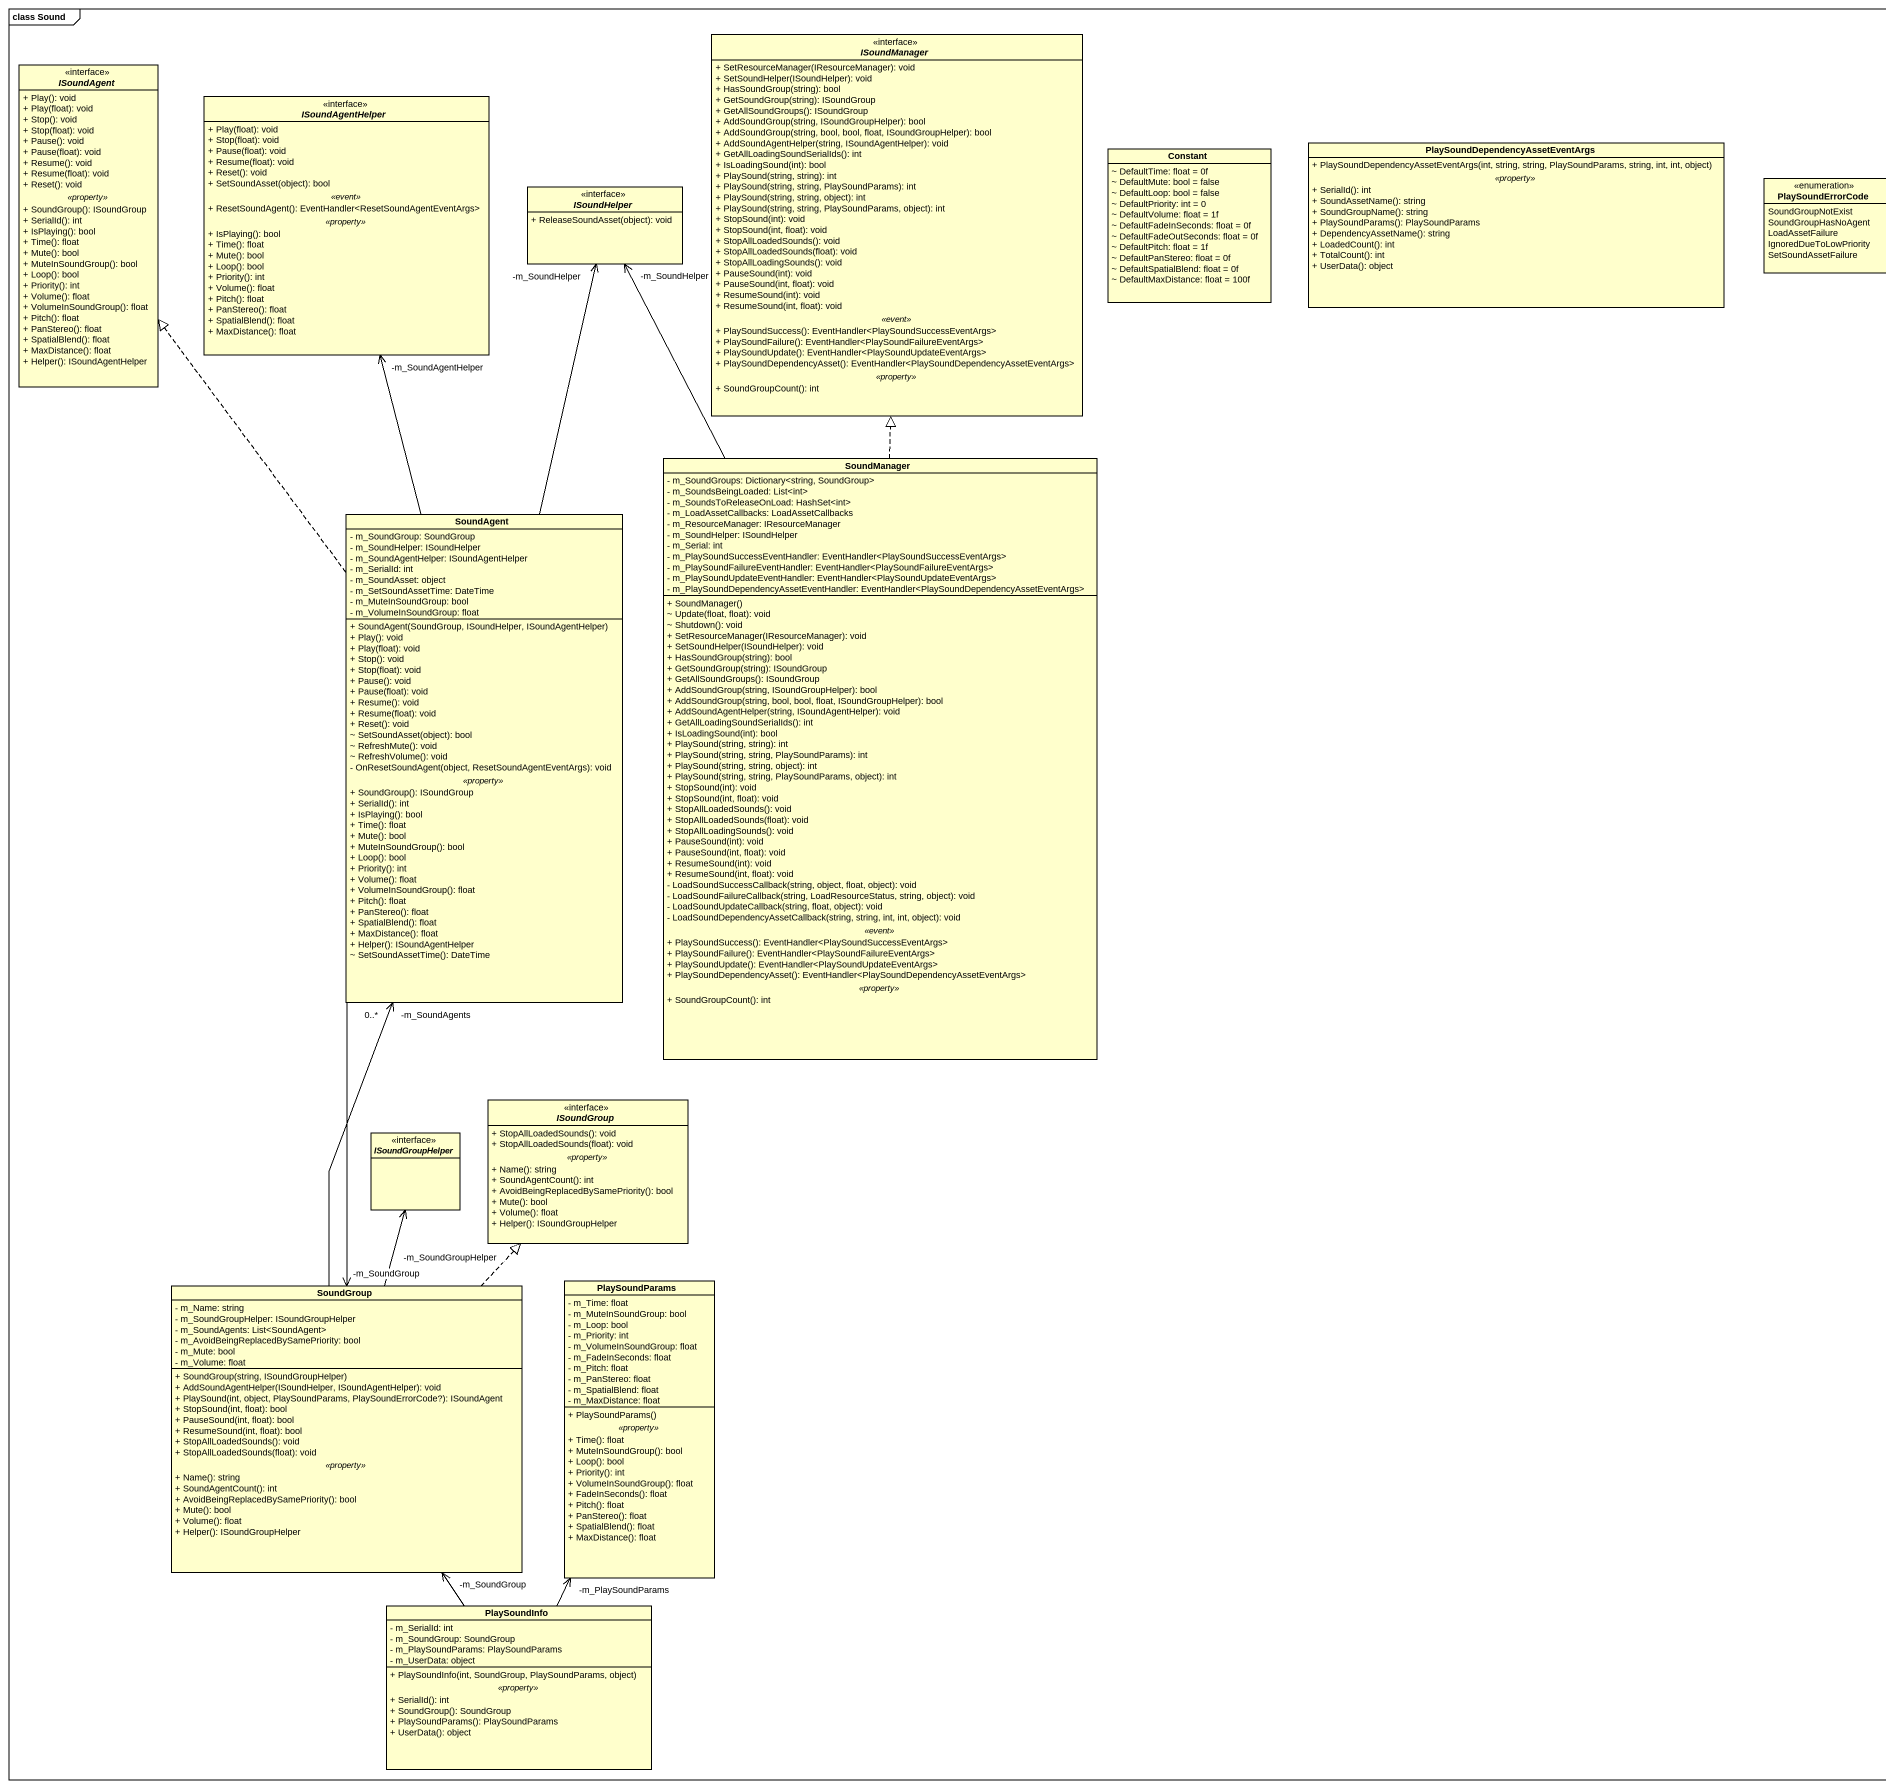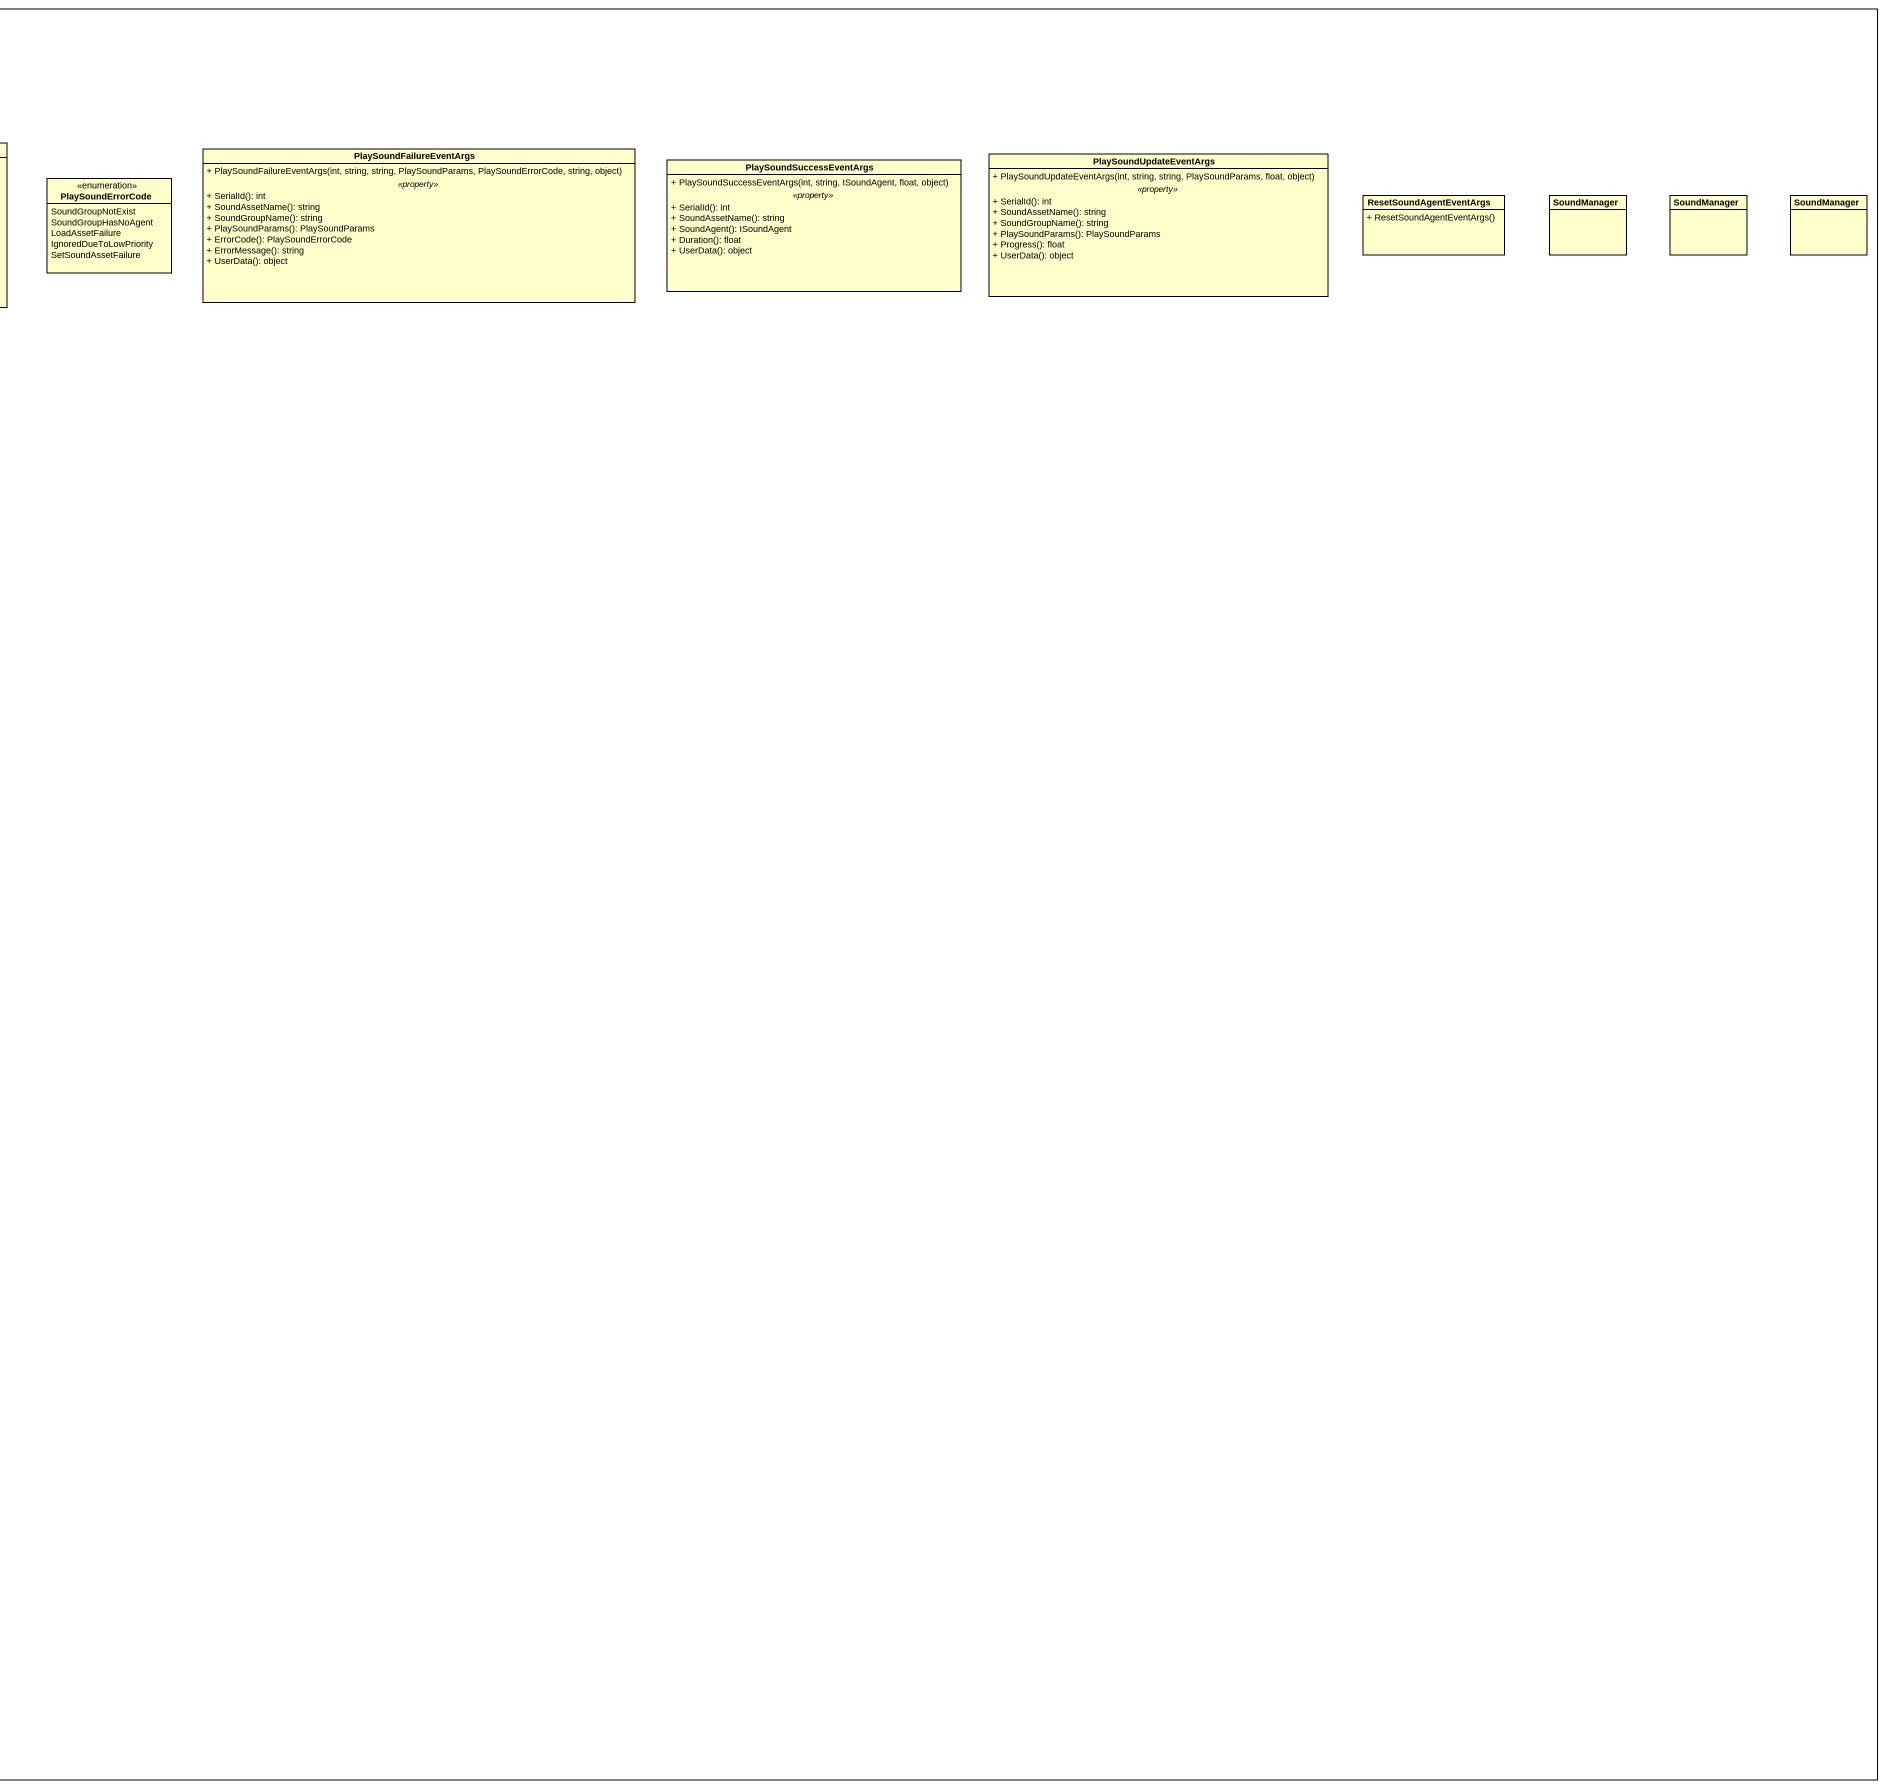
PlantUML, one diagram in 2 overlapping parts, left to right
@startuml
mainframe class Sound
hide circle
hide empty members
skinparam classAttributeIconSize 0
interface ISoundManager {
  + SetResourceManager(IResourceManager): void
  + SetSoundHelper(ISoundHelper): void
  + HasSoundGroup(string): bool
  + GetSoundGroup(string): ISoundGroup
  + GetAllSoundGroups(): ISoundGroup
  + AddSoundGroup(string, ISoundGroupHelper): bool
  + AddSoundGroup(string, bool, bool, float, ISoundGroupHelper): bool
  + AddSoundAgentHelper(string, ISoundAgentHelper): void
  + GetAllLoadingSoundSerialIds(): int
  + IsLoadingSound(int): bool
  + PlaySound(string, string): int
  + PlaySound(string, string, PlaySoundParams): int
  + PlaySound(string, string, object): int
  + PlaySound(string, string, PlaySoundParams, object): int
  + StopSound(int): void
  + StopSound(int, float): void
  + StopAllLoadedSounds(): void
  + StopAllLoadedSounds(float): void
  + StopAllLoadingSounds(): void
  + PauseSound(int): void
  + PauseSound(int, float): void
  + ResumeSound(int): void
  + ResumeSound(int, float): void
  .. <<event>> ..
  + PlaySoundSuccess(): EventHandler<PlaySoundSuccessEventArgs>
  + PlaySoundFailure(): EventHandler<PlaySoundFailureEventArgs>
  + PlaySoundUpdate(): EventHandler<PlaySoundUpdateEventArgs>
  + PlaySoundDependencyAsset(): EventHandler<PlaySoundDependencyAssetEventArgs>
  .. <<property>> ..
  + SoundGroupCount(): int
}
interface ISoundAgent {
  + Play(): void
  + Play(float): void
  + Stop(): void
  + Stop(float): void
  + Pause(): void
  + Pause(float): void
  + Resume(): void
  + Resume(float): void
  + Reset(): void
  .. <<property>> ..
  + SoundGroup(): ISoundGroup
  + SerialId(): int
  + IsPlaying(): bool
  + Time(): float
  + Mute(): bool
  + MuteInSoundGroup(): bool
  + Loop(): bool
  + Priority(): int
  + Volume(): float
  + VolumeInSoundGroup(): float
  + Pitch(): float
  + PanStereo(): float
  + SpatialBlend(): float
  + MaxDistance(): float
  + Helper(): ISoundAgentHelper
}
interface ISoundAgentHelper {
  + Play(float): void
  + Stop(float): void
  + Pause(float): void
  + Resume(float): void
  + Reset(): void
  + SetSoundAsset(object): bool
  .. <<event>> ..
  + ResetSoundAgent(): EventHandler<ResetSoundAgentEventArgs>
  .. <<property>> ..
  + IsPlaying(): bool
  + Time(): float
  + Mute(): bool
  + Loop(): bool
  + Priority(): int
  + Volume(): float
  + Pitch(): float
  + PanStereo(): float
  + SpatialBlend(): float
  + MaxDistance(): float
}
class Constant {
  ~ DefaultTime: float = 0f
  ~ DefaultMute: bool = false
  ~ DefaultLoop: bool = false
  ~ DefaultPriority: int = 0
  ~ DefaultVolume: float = 1f
  ~ DefaultFadeInSeconds: float = 0f
  ~ DefaultFadeOutSeconds: float = 0f
  ~ DefaultPitch: float = 1f
  ~ DefaultPanStereo: float = 0f
  ~ DefaultSpatialBlend: float = 0f
  ~ DefaultMaxDistance: float = 100f
}
class "PlaySoundDependencyAssetEventArgs" as PlaySoundDependencyAssetEven {
  + PlaySoundDependencyAssetEventArgs(int, string, string, PlaySoundParams, string, int, int, object)
  .. <<property>> ..
  + SerialId(): int
  + SoundAssetName(): string
  + SoundGroupName(): string
  + PlaySoundParams(): PlaySoundParams
  + DependencyAssetName(): string
  + LoadedCount(): int
  + TotalCount(): int
  + UserData(): object
}
class PlaySoundFailureEventArgs {
  + PlaySoundFailureEventArgs(int, string, string, PlaySoundParams, PlaySoundErrorCode, string, object)
  .. <<property>> ..
  + SerialId(): int
  + SoundAssetName(): string
  + SoundGroupName(): string
  + PlaySoundParams(): PlaySoundParams
  + ErrorCode(): PlaySoundErrorCode
  + ErrorMessage(): string
  + UserData(): object
}
class PlaySoundSuccessEventArgs {
  + PlaySoundSuccessEventArgs(int, string, ISoundAgent, float, object)
  .. <<property>> ..
  + SerialId(): int
  + SoundAssetName(): string
  + SoundAgent(): ISoundAgent
  + Duration(): float
  + UserData(): object
}
class PlaySoundUpdateEventArgs {
  + PlaySoundUpdateEventArgs(int, string, string, PlaySoundParams, float, object)
  .. <<property>> ..
  + SerialId(): int
  + SoundAssetName(): string
  + SoundGroupName(): string
  + PlaySoundParams(): PlaySoundParams
  + Progress(): float
  + UserData(): object
}
interface ISoundHelper {
  + ReleaseSoundAsset(object): void
}
enum PlaySoundErrorCode {
  SoundGroupNotExist
  SoundGroupHasNoAgent
  LoadAssetFailure
  IgnoredDueToLowPriority
  SetSoundAssetFailure
}
class ResetSoundAgentEventArgs {
  + ResetSoundAgentEventArgs()
}
class SoundManager
class "SoundManager" as SoundManager_2
class "SoundManager" as SoundManager_3
class "SoundManager" as SoundManager_4 {
  - m_SoundGroups: Dictionary<string, SoundGroup>
  - m_SoundsBeingLoaded: List<int>
  - m_SoundsToReleaseOnLoad: HashSet<int>
  - m_LoadAssetCallbacks: LoadAssetCallbacks
  - m_ResourceManager: IResourceManager
  - m_SoundHelper: ISoundHelper
  - m_Serial: int
  - m_PlaySoundSuccessEventHandler: EventHandler<PlaySoundSuccessEventArgs>
  - m_PlaySoundFailureEventHandler: EventHandler<PlaySoundFailureEventArgs>
  - m_PlaySoundUpdateEventHandler: EventHandler<PlaySoundUpdateEventArgs>
  - m_PlaySoundDependencyAssetEventHandler: EventHandler<PlaySoundDependencyAssetEventArgs>
  --
  + SoundManager()
  ~ Update(float, float): void
  ~ Shutdown(): void
  + SetResourceManager(IResourceManager): void
  + SetSoundHelper(ISoundHelper): void
  + HasSoundGroup(string): bool
  + GetSoundGroup(string): ISoundGroup
  + GetAllSoundGroups(): ISoundGroup
  + AddSoundGroup(string, ISoundGroupHelper): bool
  + AddSoundGroup(string, bool, bool, float, ISoundGroupHelper): bool
  + AddSoundAgentHelper(string, ISoundAgentHelper): void
  + GetAllLoadingSoundSerialIds(): int
  + IsLoadingSound(int): bool
  + PlaySound(string, string): int
  + PlaySound(string, string, PlaySoundParams): int
  + PlaySound(string, string, object): int
  + PlaySound(string, string, PlaySoundParams, object): int
  + StopSound(int): void
  + StopSound(int, float): void
  + StopAllLoadedSounds(): void
  + StopAllLoadedSounds(float): void
  + StopAllLoadingSounds(): void
  + PauseSound(int): void
  + PauseSound(int, float): void
  + ResumeSound(int): void
  + ResumeSound(int, float): void
  - LoadSoundSuccessCallback(string, object, float, object): void
  - LoadSoundFailureCallback(string, LoadResourceStatus, string, object): void
  - LoadSoundUpdateCallback(string, float, object): void
  - LoadSoundDependencyAssetCallback(string, string, int, int, object): void
  .. <<event>> ..
  + PlaySoundSuccess(): EventHandler<PlaySoundSuccessEventArgs>
  + PlaySoundFailure(): EventHandler<PlaySoundFailureEventArgs>
  + PlaySoundUpdate(): EventHandler<PlaySoundUpdateEventArgs>
  + PlaySoundDependencyAsset(): EventHandler<PlaySoundDependencyAssetEventArgs>
  .. <<property>> ..
  + SoundGroupCount(): int
}
class SoundAgent {
  - m_SoundGroup: SoundGroup
  - m_SoundHelper: ISoundHelper
  - m_SoundAgentHelper: ISoundAgentHelper
  - m_SerialId: int
  - m_SoundAsset: object
  - m_SetSoundAssetTime: DateTime
  - m_MuteInSoundGroup: bool
  - m_VolumeInSoundGroup: float
  --
  + SoundAgent(SoundGroup, ISoundHelper, ISoundAgentHelper)
  + Play(): void
  + Play(float): void
  + Stop(): void
  + Stop(float): void
  + Pause(): void
  + Pause(float): void
  + Resume(): void
  + Resume(float): void
  + Reset(): void
  ~ SetSoundAsset(object): bool
  ~ RefreshMute(): void
  ~ RefreshVolume(): void
  - OnResetSoundAgent(object, ResetSoundAgentEventArgs): void
  .. <<property>> ..
  + SoundGroup(): ISoundGroup
  + SerialId(): int
  + IsPlaying(): bool
  + Time(): float
  + Mute(): bool
  + MuteInSoundGroup(): bool
  + Loop(): bool
  + Priority(): int
  + Volume(): float
  + VolumeInSoundGroup(): float
  + Pitch(): float
  + PanStereo(): float
  + SpatialBlend(): float
  + MaxDistance(): float
  + Helper(): ISoundAgentHelper
  ~ SetSoundAssetTime(): DateTime
}
interface ISoundGroup {
  + StopAllLoadedSounds(): void
  + StopAllLoadedSounds(float): void
  .. <<property>> ..
  + Name(): string
  + SoundAgentCount(): int
  + AvoidBeingReplacedBySamePriority(): bool
  + Mute(): bool
  + Volume(): float
  + Helper(): ISoundGroupHelper
}
interface ISoundGroupHelper
class SoundGroup {
  - m_Name: string
  - m_SoundGroupHelper: ISoundGroupHelper
  - m_SoundAgents: List<SoundAgent>
  - m_AvoidBeingReplacedBySamePriority: bool
  - m_Mute: bool
  - m_Volume: float
  --
  + SoundGroup(string, ISoundGroupHelper)
  + AddSoundAgentHelper(ISoundHelper, ISoundAgentHelper): void
  + PlaySound(int, object, PlaySoundParams, PlaySoundErrorCode?): ISoundAgent
  + StopSound(int, float): bool
  + PauseSound(int, float): bool
  + ResumeSound(int, float): bool
  + StopAllLoadedSounds(): void
  + StopAllLoadedSounds(float): void
  .. <<property>> ..
  + Name(): string
  + SoundAgentCount(): int
  + AvoidBeingReplacedBySamePriority(): bool
  + Mute(): bool
  + Volume(): float
  + Helper(): ISoundGroupHelper
}
class PlaySoundParams {
  - m_Time: float
  - m_MuteInSoundGroup: bool
  - m_Loop: bool
  - m_Priority: int
  - m_VolumeInSoundGroup: float
  - m_FadeInSeconds: float
  - m_Pitch: float
  - m_PanStereo: float
  - m_SpatialBlend: float
  - m_MaxDistance: float
  --
  + PlaySoundParams()
  .. <<property>> ..
  + Time(): float
  + MuteInSoundGroup(): bool
  + Loop(): bool
  + Priority(): int
  + VolumeInSoundGroup(): float
  + FadeInSeconds(): float
  + Pitch(): float
  + PanStereo(): float
  + SpatialBlend(): float
  + MaxDistance(): float
}
class PlaySoundInfo {
  - m_SerialId: int
  - m_SoundGroup: SoundGroup
  - m_PlaySoundParams: PlaySoundParams
  - m_UserData: object
  --
  + PlaySoundInfo(int, SoundGroup, PlaySoundParams, object)
  .. <<property>> ..
  + SerialId(): int
  + SoundGroup(): SoundGroup
  + PlaySoundParams(): PlaySoundParams
  + UserData(): object
}
SoundManager_4 .up.|> ISoundManager
SoundManager_4 -up-> "-m_SoundHelper" ISoundHelper
SoundAgent .up.|> ISoundAgent
SoundAgent -up-> "-m_SoundAgentHelper" ISoundAgentHelper
SoundAgent -up-> "-m_SoundHelper" ISoundHelper
SoundAgent --> "-m_SoundGroup" SoundGroup
SoundGroup -up-> "-m_SoundAgents\n0..*" SoundAgent
SoundGroup .up.|> ISoundGroup
SoundGroup -up-> "-m_SoundGroupHelper" ISoundGroupHelper
PlaySoundInfo -up-> "-m_SoundGroup" SoundGroup
PlaySoundInfo -up-> "-m_PlaySoundParams" PlaySoundParams
@enduml
